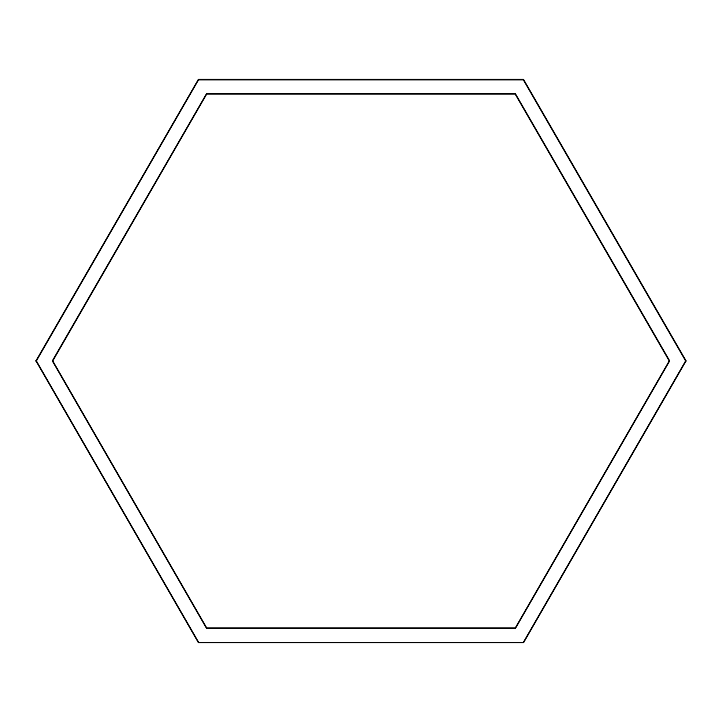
<?xml version="1.0" encoding="UTF-8"?>
<svg xmlns="http://www.w3.org/2000/svg" width="722" height="722" viewBox="0 0 722 722"><rect width="100%" height="100%" fill="white"/><g stroke="black" fill="none" stroke-linecap="round" stroke-linejoin="round"><path stroke-width="1.08" d="M36.1 360.81L198.55 79.465L523.45 79.465L685.9 360.81L523.45 642.535L198.55 642.535L36.1 360.81L198.55 642.535M36.1 361.19L198.55 79.465M52.48 360.81L206.736 93.652L515.264 93.652L669.52 360.81L515.264 628.348L206.736 628.348L52.48 360.81L206.736 628.348M52.48 361.19L206.736 93.652M515.264 628.348L669.52 360.81M685.9 360.81L523.45 642.535M198.55 79.844L523.45 79.844L685.9 361.19M206.736 94.022L515.264 94.022L669.52 361.19M206.736 627.978L515.264 627.978"/></g></svg>
